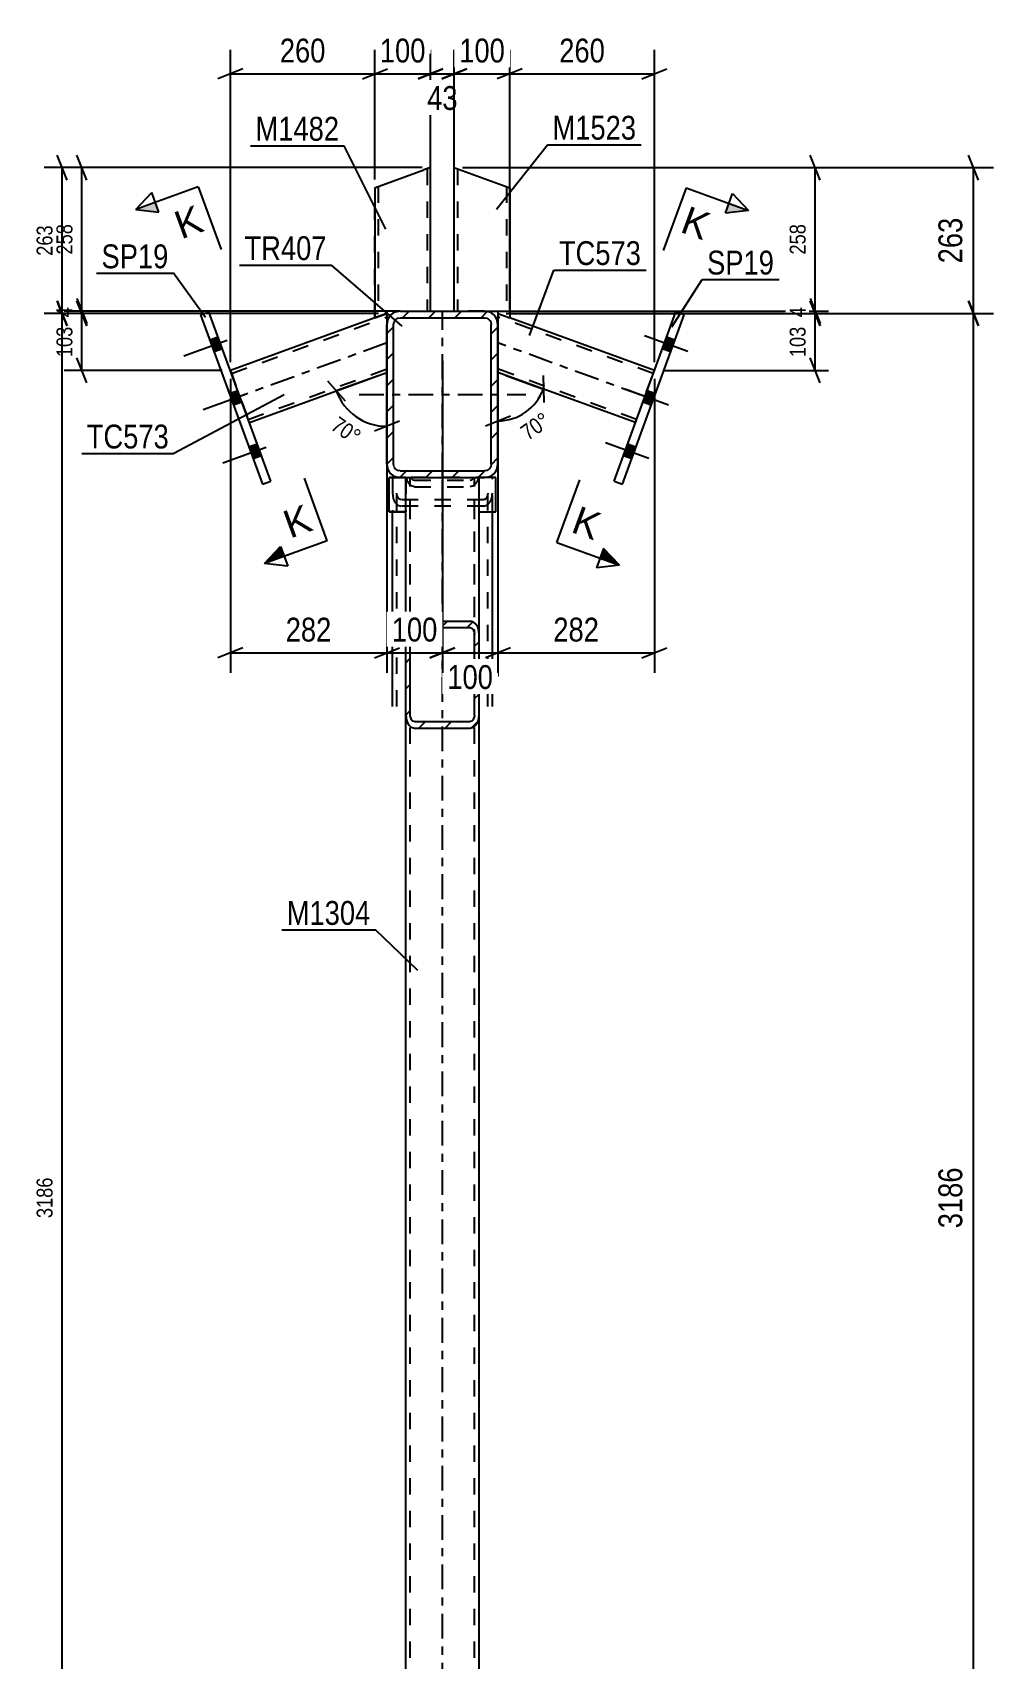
# Model space of a CAD drawing. Header units: millimetres. Extents: x -82 to 1107, y -663 to 178.
# Drawn here: x 200.4 to 315.8, y -503.7 to -308.4 of the extents above; entities that cross this region are included whole.
import ezdxf

# ---------------------------------------------------------------- set-up
doc = ezdxf.new("R2010")
doc.units = ezdxf.units.MM
doc.linetypes.add('DXK_LINE_DOT2', pattern=[3.9198, 1.9599, -1.9599])
doc.linetypes.add('DXK_LINE_DOT3', pattern=[5.9187, 2.979, -0.9799, 0.9799, -0.9799])
doc.styles.add('Arial', font='ARIAL.TTF', dxfattribs={"height": 0.2})
doc.styles.add('Arial Narrow', font='ARIALN.TTF', dxfattribs={"height": 0.2})

# ---------------------------------------------------------------- blocks, each defined once
blk = doc.blocks.new('Part-348431369-5435 - 5427')
at = {"color": 7, "linetype": 'DXK_LINE_DOT2'}
for p, q in [((245.19, -361.87), (253.99, -361.87)), ((245.19, -390.38), (245.19, -361.87)), ((245.72, -554.53), (245.72, -361.87)), ((253.45, -554.53), (253.45, -361.87)), ((253.99, -390.38), (253.99, -361.87)), ((245.19, -554.53), (245.19, -526.02)), ((253.99, -554.53), (253.99, -526.02)), ((253.99, -554.53), (245.19, -554.53))]:
    blk.add_line(p, q, dxfattribs=at)
at = {"color": 7, "linetype": 'DXK_LINE_DOT3'}
blk.add_line((249.59, -554.53), (249.59, -361.87), dxfattribs=at)
at = {"color": 2, "linetype": 'Continuous'}
for p, q in [((245.19, -526.02), (245.19, -390.38)), ((253.99, -526.02), (253.99, -390.38))]:
    blk.add_line(p, q, dxfattribs=at)
blk = doc.blocks.new('Part-348431369-5544 - 5427')
at = {"color": 2, "linetype": 'Continuous'}
for p, q in [((256.25, -342.16), (256.25, -343.01)), ((256.25, -343.01), (256.25, -343.47)), ((275.05, -349), (257.68, -342.68)), ((272.77, -355.26), (256.25, -349.25))]:
    blk.add_line(p, q, dxfattribs=at)
at = {"color": 7, "linetype": 'DXK_LINE_DOT2'}
for p, q in [((256.25, -342.16), (256.25, -342.22)), ((256.25, -342.16), (257.68, -342.68)), ((256.25, -342.22), (256.25, -342.41)), ((274.91, -349.37), (256.25, -342.58)), ((256.25, -343.47), (256.25, -349.25)), ((272.9, -354.89), (256.25, -348.83)), ((272.77, -355.26), (275.05, -349))]:
    blk.add_line(p, q, dxfattribs=at)
at = {"color": 7, "linetype": 'DXK_LINE_DOT3'}
blk.add_line((273.91, -352.13), (256.25, -345.7), dxfattribs=at)
blk = doc.blocks.new('Bolt-348431369-5448 - 5427')
at = {"linetype": 'Continuous'}
for points in [[(223.18, -346.4), (222.68, -345.02), (221.68, -345.38), (222.18, -346.76)], [(223.18, -346.4), (222.68, -345.02), (221.68, -345.38), (222.18, -346.76)], [(223.18, -346.4), (222.68, -345.02), (221.68, -345.38), (222.18, -346.76)], [(225.52, -352.82), (225.02, -351.44), (224.01, -351.8), (224.52, -353.18)], [(225.52, -352.82), (225.02, -351.44), (224.01, -351.8), (224.52, -353.18)], [(227.86, -359.24), (227.35, -357.86), (226.35, -358.23), (226.85, -359.6)], [(227.86, -359.24), (227.35, -357.86), (226.35, -358.23), (226.85, -359.6)], [(227.86, -359.24), (227.35, -357.86), (226.35, -358.23), (226.85, -359.6)]]:
    blk.add_hatch(color=1, dxfattribs=at).paths.add_polyline_path(points)
at = {"color": 1, "linetype": 'Continuous'}
for p, q in [((223.74, -345.41), (218.54, -347.3)), ((223.74, -345.41), (218.54, -347.3)), ((223.74, -345.41), (218.54, -347.3)), ((222.68, -345.02), (221.68, -345.38)), ((222.68, -345.02), (221.68, -345.38)), ((222.68, -345.02), (221.68, -345.38)), ((223.18, -346.4), (222.18, -346.76)), ((223.18, -346.4), (222.18, -346.76)), ((223.18, -346.4), (222.18, -346.76)), ((226.08, -351.83), (220.88, -353.72)), ((226.08, -351.83), (220.88, -353.72)), ((225.02, -351.44), (224.01, -351.8)), ((225.02, -351.44), (224.01, -351.8)), ((225.52, -352.82), (224.52, -353.18)), ((225.52, -352.82), (224.52, -353.18)), ((228.42, -358.25), (223.22, -360.15)), ((228.42, -358.25), (223.22, -360.15)), ((228.42, -358.25), (223.22, -360.15)), ((227.35, -357.86), (226.35, -358.23)), ((227.35, -357.86), (226.35, -358.23)), ((227.35, -357.86), (226.35, -358.23)), ((227.86, -359.24), (226.85, -359.6)), ((227.86, -359.24), (226.85, -359.6)), ((227.86, -359.24), (226.85, -359.6))]:
    blk.add_line(p, q, dxfattribs=at)
blk = doc.blocks.new('Part-348431369-5453 - 5427')
at = {"color": 2, "linetype": 'Continuous'}
for p, q in [((220.56, -342.31), (221.56, -341.95)), ((220.56, -342.31), (227.97, -362.67)), ((228.97, -362.31), (221.56, -341.95)), ((227.97, -362.67), (228.97, -362.31))]:
    blk.add_line(p, q, dxfattribs=at)
blk = doc.blocks.new('Bolt-348431369-5500 - 5427')
at = {"linetype": 'Continuous'}
for points in [[(277, -346.76), (277.5, -345.38), (276.5, -345.02), (275.99, -346.4)], [(277, -346.76), (277.5, -345.38), (276.5, -345.02), (275.99, -346.4)], [(277, -346.76), (277.5, -345.38), (276.5, -345.02), (275.99, -346.4)], [(274.66, -353.18), (275.16, -351.8), (274.16, -351.44), (273.66, -352.82)], [(274.66, -353.18), (275.16, -351.8), (274.16, -351.44), (273.66, -352.82)], [(272.32, -359.6), (272.82, -358.23), (271.82, -357.86), (271.32, -359.24)], [(272.32, -359.6), (272.82, -358.23), (271.82, -357.86), (271.32, -359.24)], [(272.32, -359.6), (272.82, -358.23), (271.82, -357.86), (271.32, -359.24)]]:
    blk.add_hatch(color=1, dxfattribs=at).paths.add_polyline_path(points)
at = {"color": 1, "linetype": 'Continuous'}
for p, q in [((279.06, -346.73), (273.86, -344.84)), ((279.06, -346.73), (273.86, -344.84)), ((279.06, -346.73), (273.86, -344.84)), ((277.5, -345.38), (276.5, -345.02)), ((277.5, -345.38), (276.5, -345.02)), ((277.5, -345.38), (276.5, -345.02)), ((277, -346.76), (275.99, -346.4)), ((277, -346.76), (275.99, -346.4)), ((277, -346.76), (275.99, -346.4)), ((276.73, -353.16), (271.53, -351.26)), ((276.73, -353.16), (271.53, -351.26)), ((274.66, -353.18), (273.66, -352.82)), ((274.66, -353.18), (273.66, -352.82)), ((275.16, -351.8), (274.16, -351.44)), ((275.16, -351.8), (274.16, -351.44)), ((274.39, -359.58), (269.19, -357.68)), ((274.39, -359.58), (269.19, -357.68)), ((274.39, -359.58), (269.19, -357.68)), ((272.82, -358.23), (271.82, -357.86)), ((272.82, -358.23), (271.82, -357.86)), ((272.82, -358.23), (271.82, -357.86)), ((272.32, -359.6), (271.32, -359.24)), ((272.32, -359.6), (271.32, -359.24)), ((272.32, -359.6), (271.32, -359.24))]:
    blk.add_line(p, q, dxfattribs=at)
blk = doc.blocks.new('Part-348431369-5501 - 5427')
at = {"color": 2, "linetype": 'Continuous'}
for p, q in [((243.19, -361.87), (243.19, -361.87)), ((243.19, -361.87), (244.52, -361.87)), ((243.19, -365.97), (243.19, -361.87)), ((245.19, -365.97), (243.19, -365.97))]:
    blk.add_line(p, q, dxfattribs=at)
at = {"color": 7, "linetype": 'DXK_LINE_DOT2'}
for p, q in [((245.19, -361.87), (243.19, -361.87)), ((243.19, -361.87), (243.19, -361.87)), ((244.52, -361.87), (245.19, -361.87)), ((245.19, -361.87), (245.19, -361.87)), ((245.19, -361.87), (245.19, -365.97)), ((243.19, -365.97), (245.19, -365.97))]:
    blk.add_line(p, q, dxfattribs=at)
blk = doc.blocks.new('Part-348431369-5511 - 5427')
at = {"linetype": 'Continuous'}
h = blk.add_hatch(dxfattribs=at)
h.set_pattern_fill('', scale=0.7, style=0, pattern_type=0)
h.set_pattern_definition([(45, (242.9207, -360.2654), (-1.57154, 1.57154), [])])
h.paths.add_polyline_path([(242.92, -343.47), (242.92, -360.27), (243.04, -360.88), (243.39, -361.4), (243.91, -361.74), (244.52, -361.87), (254.65, -361.87), (255.27, -361.74), (255.79, -361.4), (256.13, -360.88), (256.25, -360.27), (256.25, -343.47), (256.13, -342.85), (255.79, -342.33), (255.27, -341.99), (254.65, -341.87), (244.52, -341.87), (243.91, -341.99), (243.39, -342.33), (243.04, -342.85)])
h.paths.add_polyline_path([(243.96, -342.9), (244.21, -342.73), (244.52, -342.67), (254.65, -342.67), (254.96, -342.73), (255.22, -342.9), (255.39, -343.16), (255.45, -343.47), (255.45, -360.27), (255.39, -360.57), (255.22, -360.83), (254.96, -361), (254.65, -361.07), (244.52, -361.07), (244.21, -361), (243.96, -360.83), (243.78, -360.57), (243.72, -360.27), (243.72, -343.47), (243.78, -343.16)])
at = {"color": 2, "linetype": 'Continuous'}
for p, q in [((243.04, -342.85), (242.92, -343.47)), ((242.92, -360.27), (242.92, -343.47)), ((243.72, -343.47), (243.78, -343.16)), ((243.72, -360.27), (243.72, -343.47)), ((244.52, -341.87), (243.91, -341.99)), ((244.21, -342.73), (244.52, -342.67)), ((244.52, -341.87), (254.65, -341.87)), ((244.52, -342.67), (254.65, -342.67)), ((255.27, -341.99), (254.65, -341.87)), ((254.65, -342.67), (254.96, -342.73)), ((255.39, -343.16), (255.45, -343.47)), ((255.45, -360.27), (255.45, -343.47)), ((256.25, -343.47), (256.13, -342.85)), ((256.25, -360.27), (256.25, -343.47)), ((242.92, -360.27), (243.04, -360.88)), ((243.78, -360.57), (243.72, -360.27)), ((244.52, -361.07), (244.21, -361)), ((244.52, -361.07), (254.65, -361.07)), ((254.96, -361), (254.65, -361.07)), ((255.45, -360.27), (255.39, -360.57)), ((256.13, -360.88), (256.25, -360.27)), ((243.91, -361.74), (244.52, -361.87)), ((244.52, -361.87), (254.65, -361.87)), ((254.65, -361.87), (255.27, -361.74))]:
    blk.add_line(p, q, dxfattribs=at)
at = {"color": 7, "linetype": 'DXK_LINE_DOT3'}
for p, q in [((249.59, -361.87), (249.59, -341.87)), ((239.59, -351.87), (259.59, -351.87))]:
    blk.add_line(p, q, dxfattribs=at)
at = {"color": 2, "linetype": 'Continuous'}
for centre, radius, start, end in [((244.52, -343.47), 1.6, 112.5, 157.5), ((244.52, -343.47), 0.8, 112.5, 157.5), ((254.65, -343.47), 0.8, 22.5, 67.5), ((254.65, -343.47), 1.6, 22.5, 67.5), ((244.52, -360.27), 1.6, 202.5, 247.5), ((244.52, -360.27), 0.8, 202.5, 247.5), ((254.65, -360.27), 0.8, 292.5, 337.5), ((254.65, -360.27), 1.6, 292.5, 337.5)]:
    blk.add_arc(centre, radius, start, end, dxfattribs=at)
blk = doc.blocks.new('Part-348431369-5528 - 5427')
at = {"color": 7, "linetype": 'DXK_LINE_DOT2'}
for p, q in [((255.99, -361.87), (253.99, -361.87)), ((253.99, -361.87), (253.99, -361.87)), ((254.65, -361.87), (253.99, -361.87)), ((253.99, -365.97), (253.99, -361.87)), ((255.99, -361.87), (255.99, -361.87)), ((253.99, -365.97), (255.99, -365.97))]:
    blk.add_line(p, q, dxfattribs=at)
at = {"color": 2, "linetype": 'Continuous'}
for p, q in [((255.99, -361.87), (254.65, -361.87)), ((255.99, -361.87), (255.99, -361.87)), ((255.99, -365.97), (255.99, -361.87)), ((253.99, -365.97), (255.99, -365.97))]:
    blk.add_line(p, q, dxfattribs=at)
blk = doc.blocks.new('Part-348431369-5549 - 5427')
at = {"color": 2, "linetype": 'Continuous'}
for p, q in [((270.2, -362.31), (277.61, -341.95)), ((271.2, -362.67), (278.62, -342.31)), ((278.62, -342.31), (277.61, -341.95)), ((270.2, -362.31), (271.2, -362.67))]:
    blk.add_line(p, q, dxfattribs=at)
blk = doc.blocks.new('Part-348431369-5550 - 5427')
at = {"linetype": 'Continuous'}
h = blk.add_hatch(dxfattribs=at)
h.set_pattern_fill('', scale=0.7, style=0, pattern_type=0)
h.set_pattern_definition([(45, (245.1874, -390.3825), (-1.57154, 1.57154), [])])
h.paths.add_polyline_path([(245.19, -380.65), (245.19, -390.38), (245.27, -390.98), (245.5, -391.48), (245.85, -391.82), (246.25, -391.94), (252.92, -391.94), (253.33, -391.82), (253.67, -391.48), (253.91, -390.98), (253.99, -390.38), (253.99, -380.65), (253.91, -380.06), (253.67, -379.55), (253.33, -379.21), (252.92, -379.09), (246.25, -379.09), (245.85, -379.21), (245.5, -379.55), (245.27, -380.06)])
h.paths.add_polyline_path([(245.88, -380.1), (246.05, -379.93), (246.25, -379.87), (252.92, -379.87), (253.12, -379.93), (253.3, -380.1), (253.41, -380.35), (253.45, -380.65), (253.45, -390.38), (253.41, -390.68), (253.3, -390.93), (253.12, -391.1), (252.92, -391.16), (246.25, -391.16), (246.05, -391.1), (245.88, -390.93), (245.76, -390.68), (245.72, -390.38), (245.72, -380.65), (245.76, -380.35)])
at = {"color": 7, "linetype": 'DXK_LINE_DOT3'}
blk.add_line((249.59, -354.58), (249.59, -385.52), dxfattribs=at)
at = {"color": 2, "linetype": 'Continuous'}
for p, q in [((245.19, -380.65), (245.19, -361.87)), ((253.99, -380.65), (253.99, -361.87)), ((245.27, -380.06), (245.19, -380.65)), ((245.19, -390.38), (245.19, -380.65)), ((245.72, -380.65), (245.76, -380.35)), ((245.72, -390.38), (245.72, -380.65)), ((246.25, -379.09), (245.85, -379.21)), ((246.05, -379.93), (246.25, -379.87)), ((246.25, -379.09), (252.92, -379.09)), ((246.25, -379.87), (252.92, -379.87)), ((253.33, -379.21), (252.92, -379.09)), ((252.92, -379.87), (253.12, -379.93)), ((253.41, -380.35), (253.45, -380.65)), ((253.45, -390.38), (253.45, -380.65)), ((253.99, -380.65), (253.91, -380.06)), ((253.99, -390.38), (253.99, -380.65)), ((245.19, -390.38), (245.27, -390.98)), ((245.76, -390.68), (245.72, -390.38)), ((253.45, -390.38), (253.41, -390.68)), ((253.91, -390.98), (253.99, -390.38)), ((245.85, -391.82), (246.25, -391.94)), ((246.25, -391.16), (246.05, -391.1)), ((246.25, -391.16), (252.92, -391.16)), ((246.25, -391.94), (252.92, -391.94)), ((253.12, -391.1), (252.92, -391.16)), ((252.92, -391.94), (253.33, -391.82))]:
    blk.add_line(p, q, dxfattribs=at)
at = {"color": 7, "linetype": 'DXK_LINE_DOT2'}
for p, q in [((245.19, -361.87), (253.99, -361.87)), ((245.27, -362.01), (245.25, -361.87)), ((245.72, -390.38), (245.72, -361.87)), ((245.83, -361.87), (245.88, -361.96)), ((246.25, -362.97), (245.85, -362.85)), ((245.88, -361.96), (246.05, -362.13)), ((246.05, -362.13), (246.25, -362.19)), ((246.25, -362.19), (252.92, -362.19)), ((246.25, -362.97), (252.92, -362.97)), ((252.92, -362.19), (253.12, -362.13)), ((253.33, -362.85), (252.92, -362.97)), ((253.12, -362.13), (253.3, -361.96)), ((253.3, -361.96), (253.34, -361.87)), ((253.45, -390.38), (253.45, -361.87)), ((253.93, -361.87), (253.91, -362.01)), ((245.19, -390.38), (245.19, -380.65)), ((253.99, -390.38), (253.99, -380.65))]:
    blk.add_line(p, q, dxfattribs=at)
for centre, start, end in [((246.65, -361.68), 193.2949, 235.5336), ((252.53, -361.68), 304.4664, 346.7051)]:
    blk.add_arc(centre, 1.42, start, end, dxfattribs=at)
at = {"color": 2, "linetype": 'Continuous'}
for centre, radius, start, end in [((246.65, -380.38), 1.42, 124.4664, 166.7051), ((246.45, -380.52), 0.709, 124.4664, 166.7051), ((252.72, -380.52), 0.709, 13.2949, 55.5336), ((252.53, -380.38), 1.42, 13.2949, 55.5336), ((246.65, -390.65), 1.42, 193.2949, 235.5336), ((246.45, -390.52), 0.709, 193.2949, 235.5336), ((252.72, -390.52), 0.709, 304.4664, 346.7051), ((252.53, -390.65), 1.42, 304.4664, 346.7051)]:
    blk.add_arc(centre, radius, start, end, dxfattribs=at)
blk = doc.blocks.new('Part-348431369-5621 - 5427')
at = {"color": 2, "linetype": 'Continuous'}
for p, q in [((241.49, -342.68), (224.13, -349)), ((242.92, -342.16), (242.92, -342.22)), ((242.92, -342.22), (242.92, -342.41)), ((242.92, -342.41), (242.92, -343.47)), ((226.41, -355.26), (242.92, -349.25))]:
    blk.add_line(p, q, dxfattribs=at)
at = {"color": 7, "linetype": 'DXK_LINE_DOT2'}
for p, q in [((224.26, -349.37), (242.92, -342.58)), ((241.49, -342.68), (242.92, -342.16)), ((242.92, -342.41), (242.92, -342.16)), ((242.92, -343.47), (242.92, -349.25)), ((224.13, -349), (226.41, -355.26)), ((226.27, -354.88), (242.92, -348.82))]:
    blk.add_line(p, q, dxfattribs=at)
at = {"color": 7, "linetype": 'DXK_LINE_DOT3'}
blk.add_line((242.92, -345.7), (225.27, -352.13), dxfattribs=at)
blk = doc.blocks.new('Part-348431369-5605 - 5427')
at = {"color": 7, "linetype": 'DXK_LINE_DOT2'}
for p, q in [((255.59, -361.87), (243.59, -361.87)), ((243.59, -361.87), (243.59, -365.97)), ((244.12, -389.35), (244.12, -361.87)), ((255.05, -389.35), (255.05, -361.87)), ((255.59, -365.97), (255.59, -361.87)), ((243.59, -363.75), (243.67, -364.34)), ((244.16, -364.04), (244.12, -363.75)), ((244.65, -364.52), (244.45, -364.46)), ((254.52, -364.52), (244.65, -364.52)), ((254.72, -364.46), (254.52, -364.52)), ((255.05, -363.75), (255.01, -364.04)), ((255.51, -364.34), (255.59, -363.75)), ((244.25, -365.18), (244.65, -365.3)), ((254.52, -365.3), (244.65, -365.3)), ((254.52, -365.3), (254.93, -365.18))]:
    blk.add_line(p, q, dxfattribs=at)
at = {"color": 2, "linetype": 'Continuous'}
for p, q in [((243.59, -389.35), (243.59, -365.97)), ((255.59, -389.35), (255.59, -365.97))]:
    blk.add_line(p, q, dxfattribs=at)
at = {"color": 7, "linetype": 'DXK_LINE_DOT2'}
for centre, radius, start, end in [((245.05, -364.02), 1.42, 193.2949, 235.5336), ((244.85, -363.88), 0.709, 193.2949, 235.5336), ((254.32, -363.88), 0.709, 304.4664, 346.7051), ((254.13, -364.02), 1.42, 304.4664, 346.7051)]:
    blk.add_arc(centre, radius, start, end, dxfattribs=at)
blk = doc.blocks.new('Part-348431369-11747 - 5427')
at = {"color": 2, "linetype": 'Continuous'}
for p, q in [((251.01, -324.65), (251.08, -324.67)), ((251.01, -341.87), (251.01, -324.65)), ((251.08, -324.67), (257.68, -327.07)), ((257.68, -327.07), (257.68, -342.68)), ((254.65, -341.87), (256.25, -341.87)), ((256.25, -341.87), (256.25, -342.16)), ((256.25, -342.16), (257.62, -342.65)), ((257.68, -342.68), (257.62, -342.65))]:
    blk.add_line(p, q, dxfattribs=at)
at = {"color": 7, "linetype": 'DXK_LINE_DOT2'}
for p, q in [((251.41, -324.79), (251.41, -341.87)), ((251.41, -324.79), (251.44, -324.8)), ((257.28, -326.93), (257.28, -342.53)), ((254.65, -341.87), (251.01, -341.87))]:
    blk.add_line(p, q, dxfattribs=at)
blk = doc.blocks.new('Part-348431369-11748 - 5427')
at = {"color": 2, "linetype": 'Continuous'}
for p, q in [((241.55, -327.05), (247.36, -324.93)), ((248.16, -324.64), (247.36, -324.93)), ((248.16, -341.87), (248.16, -324.64)), ((241.49, -327.07), (241.55, -327.05)), ((241.49, -327.07), (241.49, -342.68)), ((242.92, -342.16), (241.49, -342.68)), ((244.52, -341.87), (242.92, -341.87)), ((242.92, -341.87), (242.92, -342.16))]:
    blk.add_line(p, q, dxfattribs=at)
at = {"color": 7, "linetype": 'DXK_LINE_DOT2'}
for p, q in [((247.76, -324.79), (247.76, -341.87)), ((241.49, -342.68), (241.49, -327.07)), ((241.89, -326.92), (241.92, -326.91)), ((241.89, -326.92), (241.89, -342.53)), ((242.92, -341.87), (242.92, -341.89)), ((244.52, -341.87), (248.16, -341.87))]:
    blk.add_line(p, q, dxfattribs=at)
blk = doc.blocks.new('StraightDimension-348431369-6029 - 5427')
at = {"color": 7, "linetype": 'Continuous'}
for p, q in [((256.25, -344.47), (256.25, -385.75)), ((249.59, -347.84), (249.59, -385.75)), ((248.09, -383.5), (251.09, -382.3)), ((257.75, -382.3), (254.75, -383.5)), ((249.59, -382.9), (256.25, -382.9))]:
    blk.add_line(p, q, dxfattribs=at)
at = {"color": 0}
blk.add_wipeout([(256.26, -387.85), (256.26, -383.65), (249.58, -383.65), (249.58, -387.85)], dxfattribs=at)
at = {"color": 3, "style": 'Arial Narrow'}
blk.add_text('100', height=2.863, dxfattribs=at).set_placement((250.18, -387.25))
blk = doc.blocks.new('StraightDimension-348431369-6009 - 5427')
at = {"color": 7, "linetype": 'Continuous'}
for p, q in [((242.92, -343.16), (242.92, -385.3)), ((224.13, -350), (224.13, -385.3)), ((225.63, -382.3), (222.63, -383.5)), ((241.42, -383.5), (244.42, -382.3)), ((224.13, -382.9), (242.92, -382.9))]:
    blk.add_line(p, q, dxfattribs=at)
at = {"color": 0}
blk.add_wipeout([(236.87, -382.15), (236.87, -377.95), (230.18, -377.95), (230.18, -382.15)], dxfattribs=at)
at = {"color": 3, "style": 'Arial Narrow'}
blk.add_text('282', height=2.863, dxfattribs=at).set_placement((230.78, -381.55))
blk = doc.blocks.new('StraightDimension-348431369-20091 - 5427')
at = {"color": 7, "linetype": 'Continuous'}
for p, q in [((241.49, -326.07), (241.49, -310.52)), ((248.16, -326.07), (248.16, -310.52)), ((239.99, -313.97), (242.99, -312.77)), ((241.49, -313.37), (248.16, -313.37)), ((249.66, -312.77), (246.66, -313.97))]:
    blk.add_line(p, q, dxfattribs=at)
at = {"color": 0}
blk.add_wipeout([(248.17, -312.62), (248.17, -308.42), (241.48, -308.42), (241.48, -312.62)], dxfattribs=at)
at = {"color": 3, "style": 'Arial Narrow'}
blk.add_text('100', height=2.863, dxfattribs=at).set_placement((242.08, -312.02))
blk = doc.blocks.new('StraightDimension-348431369-20090 - 5427')
at = {"color": 7, "linetype": 'Continuous'}
for p, q in [((248.16, -326.07), (248.16, -310.97)), ((251.01, -326.07), (251.01, -310.97)), ((246.66, -313.97), (249.66, -312.77)), ((248.16, -313.37), (251.01, -313.37)), ((252.51, -312.77), (249.51, -313.97))]:
    blk.add_line(p, q, dxfattribs=at)
at = {"color": 0}
blk.add_wipeout([(252.01, -318.32), (252.01, -314.12), (247.16, -314.12), (247.16, -318.32)], dxfattribs=at)
at = {"color": 3, "style": 'Arial Narrow'}
blk.add_text('43', height=2.863, dxfattribs=at).set_placement((247.76, -317.72))
blk = doc.blocks.new('StraightDimension-348431369-6039 - 5427')
at = {"color": 7, "linetype": 'Continuous'}
for p, q in [((256.25, -344.47), (256.25, -385.3)), ((275.05, -350), (275.05, -385.3)), ((257.75, -382.3), (254.75, -383.5)), ((273.55, -383.5), (276.55, -382.3)), ((256.25, -382.9), (275.05, -382.9))]:
    blk.add_line(p, q, dxfattribs=at)
at = {"color": 0}
blk.add_wipeout([(268.99, -382.15), (268.99, -377.95), (262.31, -377.95), (262.31, -382.15)], dxfattribs=at)
at = {"color": 3, "style": 'Arial Narrow'}
blk.add_text('282', height=2.863, dxfattribs=at).set_placement((262.91, -381.55))
blk = doc.blocks.new('StraightDimension-348431369-20171 - 5427')
at = {"color": 7, "linetype": 'Continuous'}
for p, q in [((205.71, -340.37), (206.91, -343.37)), ((206.91, -343.66), (205.71, -340.66)), ((243.52, -341.87), (204.16, -341.87)), ((241.92, -342.16), (204.16, -342.16)), ((206.31, -342.16), (206.31, -341.87))]:
    blk.add_line(p, q, dxfattribs=at)
at = {"color": 0}
blk.add_wipeout([(205.56, -341), (202.76, -341), (202.76, -343.02), (205.56, -343.02)], dxfattribs=at)
at = {"color": 3, "style": 'Arial Narrow'}
blk.add_text('4', height=1.91, rotation=90.0002, dxfattribs=at).set_placement((205.16, -342.62))
blk = doc.blocks.new('StraightDimension-348431369-20172 - 5427')
at = {"color": 7, "linetype": 'Continuous'}
for p, q in [((205.71, -340.66), (206.91, -343.66)), ((241.92, -342.16), (204.16, -342.16)), ((206.31, -349), (206.31, -342.16)), ((206.91, -350.5), (205.71, -347.5)), ((223.13, -349), (204.16, -349))]:
    blk.add_line(p, q, dxfattribs=at)
at = {"color": 0}
blk.add_wipeout([(205.56, -343.35), (202.76, -343.35), (202.76, -347.8), (205.56, -347.8)], dxfattribs=at)
at = {"color": 3, "style": 'Arial Narrow'}
blk.add_text('103', height=1.909, rotation=90.0002, dxfattribs=at).set_placement((205.16, -347.4))
blk = doc.blocks.new('AngleDimension-348431369-5671 - 5427')
at = {"color": 7, "linetype": 'Continuous'}
for p, q in [((236.85, -351.46), (242.92, -349.25)), ((242.92, -355.71), (242.92, -349.25)), ((235.78, -350.25), (237.93, -352.66)), ((241.98, -349.59), (236.85, -351.46)), ((244.42, -355.11), (241.42, -356.31))]:
    blk.add_line(p, q, dxfattribs=at)
blk.add_arc((242.92, -349.25), 6.46, 200, 270, dxfattribs=at)
at = {"color": 0}
blk.add_wipeout([(239.03, -358.56), (240.64, -356.27), (237.11, -353.8), (235.5, -356.09)], dxfattribs=at)
at = {"color": 3, "style": 'Arial Narrow'}
blk.add_text('70°', height=1.909, rotation=-35.002, dxfattribs=at).set_placement((236.06, -355.99))
blk = doc.blocks.new('AngleDimension-348431369-5751 - 5427')
at = {"color": 7, "linetype": 'Continuous'}
for p, q in [((261.72, -351.24), (256.25, -349.25)), ((256.25, -355.06), (256.25, -349.25)), ((257.19, -349.59), (261.72, -351.24)), ((261.67, -349.62), (261.77, -352.85)), ((254.75, -355.66), (257.75, -354.46))]:
    blk.add_line(p, q, dxfattribs=at)
blk.add_arc((256.25, -349.25), 5.81, 270, 340, dxfattribs=at)
at = {"color": 0}
blk.add_wipeout([(263.3, -355.56), (261.7, -353.27), (258.17, -355.74), (259.77, -358.03)], dxfattribs=at)
at = {"color": 3, "style": 'Arial Narrow'}
blk.add_text('70°', height=1.909, rotation=35.002, dxfattribs=at).set_placement((259.87, -357.48))
blk = doc.blocks.new('StraightDimension-348431369-6019 - 5427')
at = {"color": 7, "linetype": 'Continuous'}
for p, q in [((242.92, -343.16), (242.92, -385.3)), ((249.59, -347.84), (249.59, -385.3)), ((241.42, -383.5), (244.42, -382.3)), ((251.09, -382.3), (248.09, -383.5)), ((242.92, -382.9), (249.59, -382.9))]:
    blk.add_line(p, q, dxfattribs=at)
at = {"color": 0}
blk.add_wipeout([(249.6, -382.15), (249.6, -377.95), (242.91, -377.95), (242.91, -382.15)], dxfattribs=at)
at = {"color": 3, "style": 'Arial Narrow'}
blk.add_text('100', height=2.863, dxfattribs=at).set_placement((243.51, -381.55))
blk = doc.blocks.new('StraightDimension-348431369-20088 - 5427')
at = {"color": 7, "linetype": 'Continuous'}
for p, q in [((257.68, -341.68), (257.68, -310.52)), ((275.05, -348), (275.05, -310.52)), ((259.18, -312.77), (256.18, -313.97)), ((257.68, -313.37), (275.05, -313.37)), ((273.55, -313.97), (276.55, -312.77))]:
    blk.add_line(p, q, dxfattribs=at)
at = {"color": 0}
blk.add_wipeout([(269.71, -312.62), (269.71, -308.42), (263.02, -308.42), (263.02, -312.62)], dxfattribs=at)
at = {"color": 3, "style": 'Arial Narrow'}
blk.add_text('260', height=2.863, dxfattribs=at).set_placement((263.62, -312.02))
blk = doc.blocks.new('StraightDimension-348431369-20089 - 5427')
at = {"color": 7, "linetype": 'Continuous'}
for p, q in [((251.01, -326.07), (251.01, -310.52)), ((257.68, -341.68), (257.68, -310.52)), ((249.51, -313.97), (252.51, -312.77)), ((251.01, -313.37), (257.68, -313.37)), ((259.18, -312.77), (256.18, -313.97))]:
    blk.add_line(p, q, dxfattribs=at)
at = {"color": 0}
blk.add_wipeout([(257.69, -312.62), (257.69, -308.42), (251.01, -308.42), (251.01, -312.62)], dxfattribs=at)
at = {"color": 3, "style": 'Arial Narrow'}
blk.add_text('100', height=2.863, dxfattribs=at).set_placement((251.61, -312.02))
blk = doc.blocks.new('StraightDimension-348431369-20092 - 5427')
at = {"color": 7, "linetype": 'Continuous'}
for p, q in [((224.13, -348), (224.13, -310.52)), ((241.49, -326.07), (241.49, -310.52)), ((225.63, -312.77), (222.63, -313.97)), ((224.13, -313.37), (241.49, -313.37)), ((239.99, -313.97), (242.99, -312.77))]:
    blk.add_line(p, q, dxfattribs=at)
at = {"color": 0}
blk.add_wipeout([(236.15, -312.62), (236.15, -308.42), (229.47, -308.42), (229.47, -312.62)], dxfattribs=at)
at = {"color": 3, "style": 'Arial Narrow'}
blk.add_text('260', height=2.863, dxfattribs=at).set_placement((230.07, -312.02))
blk = doc.blocks.new('StraightDimension-348431369-20170 - 5427')
at = {"color": 7, "linetype": 'Continuous'}
for p, q in [((206.91, -326.14), (205.71, -323.14)), ((247.16, -324.64), (204.16, -324.64)), ((206.31, -341.87), (206.31, -324.64)), ((205.71, -340.37), (206.91, -343.37)), ((243.52, -341.87), (204.16, -341.87))]:
    blk.add_line(p, q, dxfattribs=at)
at = {"color": 0}
blk.add_wipeout([(205.56, -331.03), (202.76, -331.03), (202.76, -335.48), (205.56, -335.48)], dxfattribs=at)
at = {"color": 3, "style": 'Arial Narrow'}
blk.add_text('258', height=1.909, rotation=90.0002, dxfattribs=at).set_placement((205.16, -335.08))
blk = doc.blocks.new('StraightDimension-348431369-20229 - 5427')
at = {"color": 7, "linetype": 'Continuous'}
for p, q in [((204.53, -326.14), (203.33, -323.14)), ((247.16, -324.64), (201.78, -324.64)), ((203.93, -342.16), (203.93, -324.64)), ((203.33, -340.66), (204.53, -343.66)), ((241.92, -342.16), (201.78, -342.16))]:
    blk.add_line(p, q, dxfattribs=at)
at = {"color": 0}
blk.add_wipeout([(203.18, -331.17), (200.38, -331.17), (200.38, -335.63), (203.18, -335.63)], dxfattribs=at)
at = {"color": 3, "style": 'Arial Narrow'}
blk.add_text('263', height=1.909, rotation=90.0002, dxfattribs=at).set_placement((202.78, -335.23))
blk = doc.blocks.new('StraightDimension-348431369-20230 - 5427')
at = {"color": 7, "linetype": 'Continuous'}
for p, q in [((204.53, -343.66), (203.33, -340.66)), ((241.92, -342.16), (201.78, -342.16)), ((203.93, -554.53), (203.93, -342.16))]:
    blk.add_line(p, q, dxfattribs=at)
at = {"color": 0}
blk.add_wipeout([(203.18, -445.51), (200.38, -445.51), (200.38, -451.18), (203.18, -451.18)], dxfattribs=at)
at = {"color": 3, "style": 'Arial Narrow'}
blk.add_text('3186', height=1.909, rotation=90.0002, dxfattribs=at).set_placement((202.78, -450.78))
blk = doc.blocks.new('StraightDimension-348431369-20325 - 5427')
at = {"color": 7, "linetype": 'Continuous'}
for p, q in [((294.95, -326.15), (293.75, -323.15)), ((252.01, -324.65), (295.95, -324.65)), ((294.35, -341.87), (294.35, -324.65)), ((293.75, -340.37), (294.95, -343.37)), ((255.65, -341.87), (295.95, -341.87))]:
    blk.add_line(p, q, dxfattribs=at)
at = {"color": 0}
blk.add_wipeout([(293.6, -331.03), (290.8, -331.03), (290.8, -335.48), (293.6, -335.48)], dxfattribs=at)
at = {"color": 3, "style": 'Arial Narrow'}
blk.add_text('258', height=1.909, rotation=90.0002, dxfattribs=at).set_placement((293.2, -335.08))
blk = doc.blocks.new('StraightDimension-348431369-20326 - 5427')
at = {"color": 7, "linetype": 'Continuous'}
for p, q in [((293.75, -340.37), (294.95, -343.37)), ((294.95, -343.66), (293.75, -340.66)), ((255.65, -341.87), (295.95, -341.87)), ((257.25, -342.16), (295.95, -342.16)), ((294.35, -342.16), (294.35, -341.87))]:
    blk.add_line(p, q, dxfattribs=at)
at = {"color": 0}
blk.add_wipeout([(293.6, -341), (290.8, -341), (290.8, -343.02), (293.6, -343.02)], dxfattribs=at)
at = {"color": 3, "style": 'Arial Narrow'}
blk.add_text('4', height=1.91, rotation=90.0002, dxfattribs=at).set_placement((293.2, -342.62))
blk = doc.blocks.new('StraightDimension-348431369-20327 - 5427')
at = {"color": 7, "linetype": 'Continuous'}
for p, q in [((293.75, -340.66), (294.95, -343.66)), ((257.25, -342.16), (295.95, -342.16)), ((294.35, -349), (294.35, -342.16)), ((294.95, -350.5), (293.75, -347.5)), ((276.05, -349), (295.95, -349))]:
    blk.add_line(p, q, dxfattribs=at)
at = {"color": 0}
blk.add_wipeout([(293.6, -343.35), (290.8, -343.35), (290.8, -347.8), (293.6, -347.8)], dxfattribs=at)
at = {"color": 3, "style": 'Arial Narrow'}
blk.add_text('103', height=1.909, rotation=90.0002, dxfattribs=at).set_placement((293.2, -347.4))
blk = doc.blocks.new('StraightDimension-348431369-20435 - 5427')
at = {"color": 7, "linetype": 'Continuous'}
for p, q in [((313.96, -326.15), (312.76, -323.15)), ((252.01, -324.65), (315.76, -324.65)), ((313.36, -342.16), (313.36, -324.65)), ((312.76, -340.66), (313.96, -343.66)), ((257.25, -342.16), (315.76, -342.16))]:
    blk.add_line(p, q, dxfattribs=at)
at = {"color": 0}
blk.add_wipeout([(312.61, -330.06), (308.41, -330.06), (308.41, -336.74), (312.61, -336.74)], dxfattribs=at)
at = {"color": 3, "style": 'Arial Narrow'}
blk.add_text('263', height=2.863, rotation=90.0002, dxfattribs=at).set_placement((312.01, -336.14))
blk = doc.blocks.new('StraightDimension-348431369-20436 - 5427')
at = {"color": 7, "linetype": 'Continuous'}
for p, q in [((313.96, -343.66), (312.76, -340.66)), ((257.25, -342.16), (315.76, -342.16)), ((313.36, -554.53), (313.36, -342.16))]:
    blk.add_line(p, q, dxfattribs=at)
at = {"color": 0}
blk.add_wipeout([(312.61, -444.09), (308.41, -444.09), (308.41, -452.6), (312.61, -452.6)], dxfattribs=at)
at = {"color": 3, "style": 'Arial Narrow'}
blk.add_text('3186', height=2.863, rotation=90.0002, dxfattribs=at).set_placement((312.01, -452))
blk = doc.blocks.new('Mark-348431369-5431 - 5427')
at = {"color": 0}
blk.add_wipeout([(240.95, -415.57), (240.95, -412.57), (230.9, -412.57), (230.9, -415.57)], dxfattribs=at)
blk.add_wipeout([(240.95, -415.57), (240.95, -412.57), (230.9, -412.57), (230.9, -415.57)], dxfattribs=at)
at = {"color": 30, "linetype": 'Continuous'}
for p in [(230.3, -416.17), (246.62, -421.05)]:
    blk.add_line(p, (241.55, -416.17), dxfattribs=at)
at = {"color": 3, "style": 'Arial Narrow'}
blk.add_text('M1304', height=2.863, dxfattribs=at).set_placement((230.9, -415.57))
blk = doc.blocks.new('Mark-348431369-5617 - 5427')
at = {"color": 0}
blk.add_wipeout([(216.76, -358.37), (216.76, -355.37), (206.89, -355.37), (206.89, -358.37)], dxfattribs=at)
blk.add_wipeout([(216.76, -358.37), (216.76, -355.37), (206.89, -355.37), (206.89, -358.37)], dxfattribs=at)
at = {"color": 30, "linetype": 'Continuous'}
for p in [(230.6, -351.92), (206.29, -358.97)]:
    blk.add_line(p, (217.36, -358.97), dxfattribs=at)
at = {"color": 3, "style": 'Arial Narrow'}
blk.add_text('TC573', height=2.863, dxfattribs=at).set_placement((206.89, -358.37))
blk = doc.blocks.new('Mark-348431369-5449 - 5427')
at = {"color": 0}
blk.add_wipeout([(216.7, -336.73), (216.7, -333.73), (208.66, -333.73), (208.66, -336.73)], dxfattribs=at)
blk.add_wipeout([(216.7, -336.73), (216.7, -333.73), (208.66, -333.73), (208.66, -336.73)], dxfattribs=at)
at = {"color": 30, "linetype": 'Continuous'}
for p in [(208.06, -337.33), (221.16, -342.64)]:
    blk.add_line(p, (217.3, -337.33), dxfattribs=at)
at = {"color": 3, "style": 'Arial Narrow'}
blk.add_text('SP19', height=2.863, dxfattribs=at).set_placement((208.66, -336.73))
blk = doc.blocks.new('Mark-348431369-5507 - 5427')
at = {"color": 0}
blk.add_wipeout([(235.69, -335.75), (235.69, -332.75), (225.83, -332.75), (225.83, -335.75)], dxfattribs=at)
blk.add_wipeout([(235.69, -335.75), (235.69, -332.75), (225.83, -332.75), (225.83, -335.75)], dxfattribs=at)
at = {"color": 30, "linetype": 'Continuous'}
for p in [(225.23, -336.35), (244.74, -343.67)]:
    blk.add_line(p, (236.29, -336.35), dxfattribs=at)
at = {"color": 3, "style": 'Arial Narrow'}
blk.add_text('TR407', height=2.863, dxfattribs=at).set_placement((225.83, -335.75))
blk = doc.blocks.new('Mark-348431369-5540 - 5427')
at = {"color": 0}
blk.add_wipeout([(273.45, -336.34), (273.45, -333.34), (263.58, -333.34), (263.58, -336.34)], dxfattribs=at)
blk.add_wipeout([(273.45, -336.34), (273.45, -333.34), (263.58, -333.34), (263.58, -336.34)], dxfattribs=at)
at = {"color": 30, "linetype": 'Continuous'}
for p, q in [((260.03, -344.8), (262.98, -336.94)), ((262.98, -336.94), (274.05, -336.94))]:
    blk.add_line(p, q, dxfattribs=at)
at = {"color": 3, "style": 'Arial Narrow'}
blk.add_text('TC573', height=2.863, dxfattribs=at).set_placement((263.58, -336.34))
blk = doc.blocks.new('Mark-348431369-5545 - 5427')
at = {"color": 0}
blk.add_wipeout([(289.41, -337.48), (289.41, -334.48), (281.37, -334.48), (281.37, -337.48)], dxfattribs=at)
blk.add_wipeout([(289.41, -337.48), (289.41, -334.48), (281.37, -334.48), (281.37, -337.48)], dxfattribs=at)
at = {"color": 30, "linetype": 'Continuous'}
for p, q in [((277.12, -343.77), (280.77, -338.08)), ((280.77, -338.08), (290.01, -338.08))]:
    blk.add_line(p, q, dxfattribs=at)
at = {"color": 3, "style": 'Arial Narrow'}
blk.add_text('SP19', height=2.863, dxfattribs=at).set_placement((281.37, -337.48))
blk = doc.blocks.new('SectionMark-348431369-6051 - 5427')
at = {"linetype": 'Continuous'}
blk.add_hatch(color=6, dxfattribs=at).paths.add_polyline_path([(283.59, -330.11), (284.02, -328.94), (286.36, -329.79)])
at = {"color": 6, "linetype": 'Continuous'}
for p, q in [((283.59, -330.11), (284.44, -327.76)), ((284.44, -327.76), (286.36, -329.79)), ((286.36, -329.79), (283.59, -330.11)), ((270.86, -372.39), (268.08, -372.71))]:
    blk.add_line(p, q, dxfattribs=at)
at = {"color": 0, "linetype": 'Continuous'}
for points in [[(280.91, -333.4), (282.11, -330.11), (279.19, -329.04), (277.99, -332.33)], [(267.8, -369.42), (269, -366.13), (266.08, -365.06), (264.88, -368.35)]]:
    blk.add_wipeout(points, dxfattribs=at)
at = {"linetype": 'Continuous'}
blk.add_hatch(color=6, dxfattribs=at).paths.add_polyline_path([(268.51, -371.54), (268.94, -370.36), (270.86, -372.39)])
at = {"color": 6, "linetype": 'Continuous'}
for p, q in [((278.85, -327.06), (276.11, -334.58)), ((278.85, -327.06), (286.36, -329.79)), ((263.34, -369.65), (266.08, -362.14)), ((263.34, -369.65), (270.86, -372.39)), ((268.94, -370.36), (268.08, -372.71)), ((270.86, -372.39), (268.94, -370.36))]:
    blk.add_line(p, q, dxfattribs=at)
at = {"color": 3, "linetype": 'Continuous', "style": 'Arial'}
for p in [(277.99, -332.33), (264.88, -368.35)]:
    blk.add_text('K', height=3.34, rotation=-20.002, dxfattribs=at).set_placement(p)
blk = doc.blocks.new('SectionMark-348431369-6049 - 5427')
at = {"linetype": 'Continuous'}
blk.add_hatch(color=6, dxfattribs=at).paths.add_polyline_path([(215.12, -328.82), (215.54, -329.99), (212.77, -329.68)])
at = {"color": 6, "linetype": 'Continuous'}
for p, q in [((212.77, -329.68), (214.69, -327.65)), ((215.54, -329.99), (214.69, -327.65)), ((212.77, -329.68), (215.54, -329.99)), ((231.02, -372.5), (228.24, -372.18))]:
    blk.add_line(p, q, dxfattribs=at)
at = {"color": 0, "linetype": 'Continuous'}
for points in [[(221.14, -332.21), (219.94, -328.93), (217.02, -329.99), (218.22, -333.28)], [(234.22, -368.14), (233.02, -364.86), (230.1, -365.92), (231.29, -369.21)]]:
    blk.add_wipeout(points, dxfattribs=at)
at = {"linetype": 'Continuous'}
blk.add_hatch(color=6, dxfattribs=at).paths.add_polyline_path([(230.16, -370.15), (230.59, -371.33), (228.24, -372.18)])
at = {"color": 6, "linetype": 'Continuous'}
for p, q in [((220.28, -326.94), (212.77, -329.68)), ((220.28, -326.94), (223.02, -334.46)), ((235.76, -369.45), (233.02, -361.93)), ((235.76, -369.45), (228.24, -372.18)), ((228.24, -372.18), (230.16, -370.15)), ((230.16, -370.15), (231.02, -372.5))]:
    blk.add_line(p, q, dxfattribs=at)
at = {"color": 3, "linetype": 'Continuous', "style": 'Arial'}
for p in [(218.22, -333.28), (231.29, -369.21)]:
    blk.add_text('K', height=3.34, rotation=20.002, dxfattribs=at).set_placement(p)
blk = doc.blocks.new('Mark-348431369-20902 - 5427')
at = {"color": 0}
blk.add_wipeout([(272.86, -321.29), (272.86, -318.29), (262.81, -318.29), (262.81, -321.29)], dxfattribs=at)
blk.add_wipeout([(272.86, -321.29), (272.86, -318.29), (262.81, -318.29), (262.81, -321.29)], dxfattribs=at)
at = {"color": 30, "linetype": 'Continuous'}
for p, q in [((256.08, -329.62), (262.21, -321.89)), ((262.21, -321.89), (273.46, -321.89))]:
    blk.add_line(p, q, dxfattribs=at)
at = {"color": 3, "style": 'Arial Narrow'}
blk.add_text('M1523', height=2.863, dxfattribs=at).set_placement((262.81, -321.29))
blk = doc.blocks.new('Mark-348431369-20905 - 5427')
at = {"color": 0}
blk.add_wipeout([(237.2, -321.41), (237.2, -318.41), (227.15, -318.41), (227.15, -321.41)], dxfattribs=at)
blk.add_wipeout([(237.2, -321.41), (237.2, -318.41), (227.15, -318.41), (227.15, -321.41)], dxfattribs=at)
at = {"color": 30, "linetype": 'Continuous'}
for p in [(226.55, -322.01), (242.81, -332.02)]:
    blk.add_line(p, (237.8, -322.01), dxfattribs=at)
at = {"color": 3, "style": 'Arial Narrow'}
blk.add_text('M1482', height=2.863, dxfattribs=at).set_placement((227.15, -321.41))

msp = doc.modelspace()

# ---------------------------------------------------------------- block references
for name in ['Part-348431369-11748 - 5427', 'Part-348431369-11747 - 5427', 'Part-348431369-5453 - 5427', 'Part-348431369-5621 - 5427', 'Part-348431369-5511 - 5427', 'Part-348431369-5544 - 5427', 'Part-348431369-5549 - 5427', 'Bolt-348431369-5448 - 5427', 'Bolt-348431369-5500 - 5427', 'Part-348431369-5550 - 5427', 'Part-348431369-5501 - 5427', 'Part-348431369-5605 - 5427', 'Part-348431369-5435 - 5427', 'Part-348431369-5528 - 5427']:
    msp.add_blockref(name, (0, 0))

# ---------------------------------------------------------------- next in the draw order: block references
for name in ['StraightDimension-348431369-20091 - 5427', 'StraightDimension-348431369-6009 - 5427', 'StraightDimension-348431369-6029 - 5427']:
    msp.add_blockref(name, (0, 0))

# ---------------------------------------------------------------- next in the draw order: block references
for name in ['StraightDimension-348431369-20090 - 5427', 'StraightDimension-348431369-20171 - 5427', 'StraightDimension-348431369-6039 - 5427']:
    msp.add_blockref(name, (0, 0))

# ---------------------------------------------------------------- next in the draw order: block references
for name in ['StraightDimension-348431369-20088 - 5427', 'StraightDimension-348431369-20172 - 5427', 'AngleDimension-348431369-5751 - 5427']:
    msp.add_blockref(name, (0, 0))

# ---------------------------------------------------------------- next in the draw order: block references
for name in ['StraightDimension-348431369-20089 - 5427', 'AngleDimension-348431369-5671 - 5427']:
    msp.add_blockref(name, (0, 0))

# ---------------------------------------------------------------- next in the draw order: block references
msp.add_blockref('StraightDimension-348431369-6019 - 5427', (0, 0))

# ---------------------------------------------------------------- next in the draw order: block references
for name in ['StraightDimension-348431369-20092 - 5427', 'StraightDimension-348431369-20325 - 5427']:
    msp.add_blockref(name, (0, 0))

# ---------------------------------------------------------------- next in the draw order: block references
for name in ['StraightDimension-348431369-20170 - 5427', 'StraightDimension-348431369-20326 - 5427']:
    msp.add_blockref(name, (0, 0))

# ---------------------------------------------------------------- next in the draw order: block references
for name in ['StraightDimension-348431369-20229 - 5427', 'StraightDimension-348431369-20327 - 5427']:
    msp.add_blockref(name, (0, 0))

# ---------------------------------------------------------------- next in the draw order: block references
for name in ['StraightDimension-348431369-20435 - 5427', 'StraightDimension-348431369-20230 - 5427']:
    msp.add_blockref(name, (0, 0))

# ---------------------------------------------------------------- next in the draw order: block references
for name in ['Mark-348431369-5449 - 5427', 'Mark-348431369-5507 - 5427', 'StraightDimension-348431369-20436 - 5427', 'Mark-348431369-5617 - 5427', 'Mark-348431369-5431 - 5427']:
    msp.add_blockref(name, (0, 0))

# ---------------------------------------------------------------- next in the draw order: block references
for name in ['SectionMark-348431369-6049 - 5427', 'Mark-348431369-5540 - 5427', 'Mark-348431369-5545 - 5427']:
    msp.add_blockref(name, (0, 0))

# ---------------------------------------------------------------- next in the draw order: block references
for name in ['Mark-348431369-20905 - 5427', 'SectionMark-348431369-6051 - 5427']:
    msp.add_blockref(name, (0, 0))

# ---------------------------------------------------------------- next in the draw order: block references
msp.add_blockref('Mark-348431369-20902 - 5427', (0, 0))

doc.saveas('drawing.dxf')
